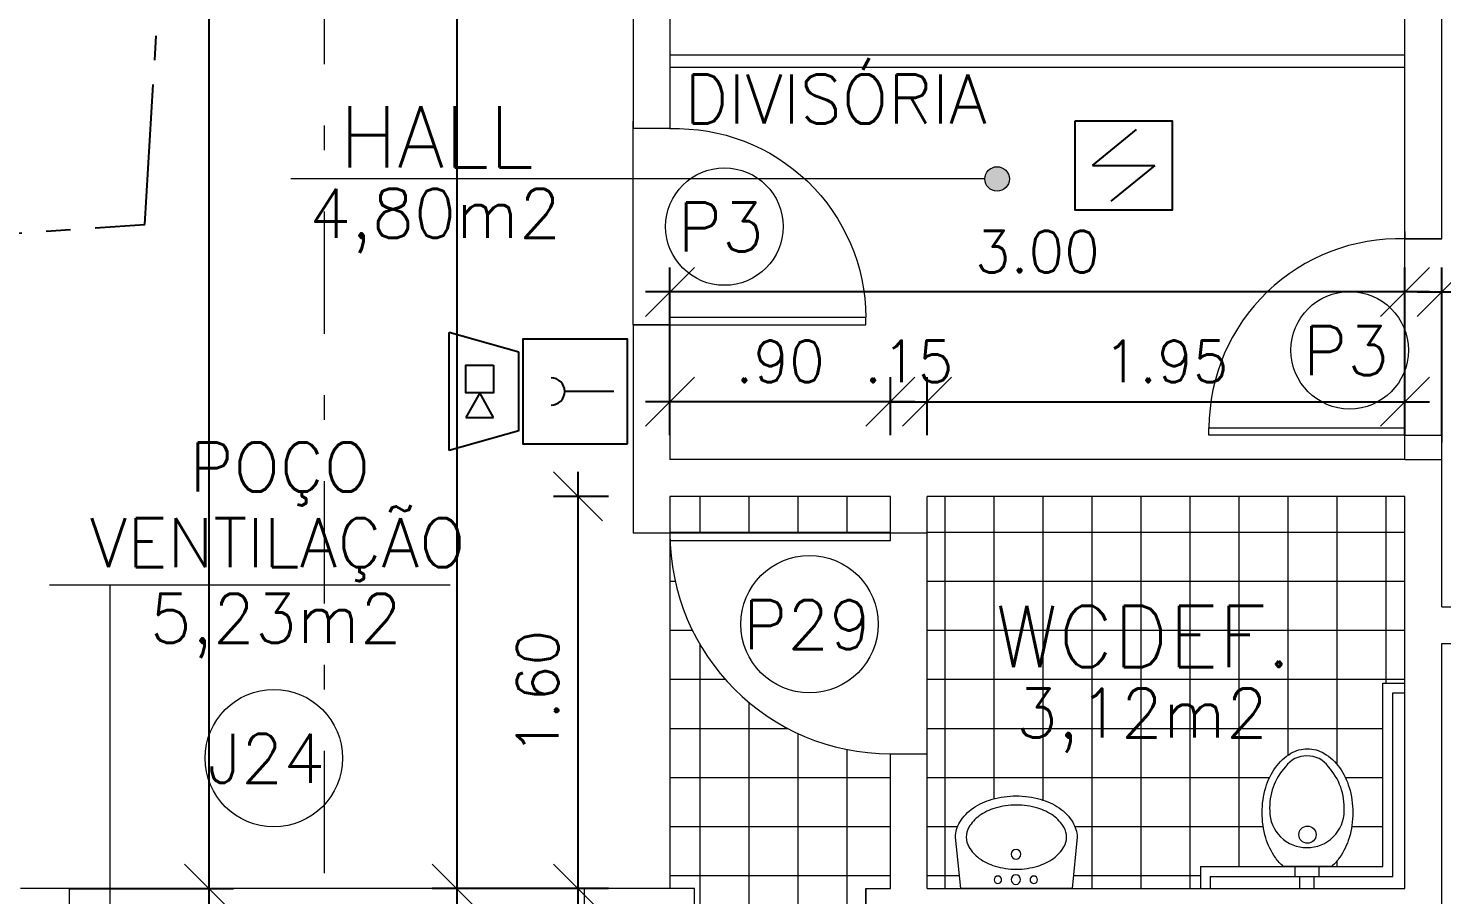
# Model space of a CAD drawing. Header units: millimetres. Extents: x 521 to 1055, y 261 to 520.
# Drawn here: x 707.66 to 713.43, y 376.72 to 380.26 of the extents above; entities that cross this region are included whole.
import ezdxf
from ezdxf.enums import TextEntityAlignment as Align

# ---------------------------------------------------------------- set-up
doc = ezdxf.new("R2010")
doc.units = ezdxf.units.MM
for name, pattern in [('CENTER2', [28.575000000000003, 19.05, -3.175, 3.175, -3.175]), ('CONTINU', [0]), ('DASHDOTX2', [2, 1, -0.5, 0, -0.5])]:
    doc.linetypes.add(name, pattern=pattern)
doc.layers.add('0.1', color=8, linetype='Continuous', lineweight=13)
doc.layers.add('ppci', color=8, linetype='Continuous')
doc.styles.add('ROMANS', font='romans')
doc.styles.get("Standard").update_dxf_attribs({"font": 'romans.shx'})
doc.dimstyles.new('Fares Eng - 50', dxfattribs={"dimscale": 2, "dimtxt": 0.085, "dimasz": 0.1, "dimexe": 0.05, "dimexo": 0.05, "dimgap": 0.04, "dimtad": 1, "dimzin": 4, "dimdsep": 46, "dimtxsty": 'ROMANS', "dimblk1": 'OBLIQUE', "dimblk2": 'OBLIQUE', "dimsah": 1, "dimcen": 0.05, "dimdle": 0.05, "dimclrd": 8, "dimclre": 8, "dimclrt": 8, "dimaunit": 1, "dimadec": 0, "dimazin": 0, "dimtfac": 1, "dimtix": 1, "dimtmove": 2, "dimatfit": 0, "dimldrblk": 'OPEN90', "dimfxl": 1, "dimtolj": 1, "dimtzin": 0, "dimarcsym": 0})
pattern_1 = [(0, (0, 0), (0, 0.2), []), (90, (0, 0), (-0.2, 1.224606353822377e-17), [])]

# ---------------------------------------------------------------- blocks, each defined once
blk = doc.blocks.new('P80')
for points in [[(0, 0.8600000000001068), (0, 0.8300000000001057), (0.1499999999999986, 0.8300000000001057), (0.1499999999999986, 0.8600000000001068)], [(0, 0), (0, 0.03000000000000114), (0.1499999999999986, 0.03000000000000114), (0.1499999999999986, 0)]]:
    blk.add_lwpolyline(points)
blk.add_lwpolyline([(-0.8000000000000227, 0.06000000000008299), (0, 0.06000000000008299), (0, 0.03000000000000114), (-0.8000000000000227, 0.03000000000000114)], close=True)
at = {"color": 8}
blk.add_arc((-0.02513934576528032, 0.05553438521076377), 0.7748735220644332, 88.14081760279143, 179.6698012135025, dxfattribs=at)
blk = doc.blocks.new('P70')
for points in [[(0, 0.760000000000025), (0, 0.7300000000000239), (0.1499999999999986, 0.7300000000000239), (0.1499999999999986, 0.760000000000025)], [(0, 0), (0, 0.03000000000000114), (0.1499999999999986, 0.03000000000000114), (0.1499999999999986, 0)]]:
    blk.add_lwpolyline(points)
blk.add_lwpolyline([(-0.7000000000000227, 0.06000000000008299), (0, 0.06000000000008299), (0, 0.03000000000000114), (-0.7000000000000227, 0.03000000000000114)], close=True)
at = {"color": 8}
blk.add_arc((3.861494457524373e-15, 0.02932835820894858), 0.7006716417910752, 90, 177.4910967546297, dxfattribs=at)
blk = doc.blocks.new('Cuba-emp')
blk.add_lwpolyline([(0.2100034834991149, 0.2482008336621746), (-7.105427357601002e-15, 0.227407372452717), (7.105427357601002e-15, -0.227407372452717), (0.2100034834991291, -0.2482008336621604, 0.1378156270121392), (0.2705880087187396, -0.2311785380375015, 0.1070411790707005), (0.3288221515426883, -0.1757097620058969, 0.0807505460992588), (0.3644727820534435, -0.09904874869174485, 0.06864280771685904), (0.3780384553094791, -0.0007008336622078559, 0.06864280771690003), (0.3644727820534364, 0.09764708136732558, 0.08075054609930853), (0.3288221515426741, 0.1743080946814768, 0.10704117907071), (0.2705880087187253, 0.2297768707130761, 0.1157522192348251), (0.2100034834991149, 0.2482008336621746)], format="xyb")
blk.add_lwpolyline([(0.2100034834991149, 0.2045185337481215, -0.1318273881114975), (0.2501415417997279, 0.1937487812531433, -0.1066332451029667), (0.2967372728202164, 0.1514795764228545, -0.08348179435471227), (0.328253700616866, 0.08706086194230345, -0.0722322283218027), (0.3408968663839005, 1.243449787580175e-14, -0.07223222832186973), (0.3282537006168731, -0.08706086194227858, -0.08348179435460365), (0.2967372728202307, -0.1514795764226058, -0.106633245102999), (0.2501415417997421, -0.1937487812531256, -0.1318273881114998), (0.2100034834991291, -0.2045185337481072, -0.1318273881114848), (0.1698654251985161, -0.1937487812531282, -0.1066332451030064), (0.1232696941780276, -0.151479576422612, -0.08348179435461947), (0.09175326638137804, -0.08706086194228746, -0.07223222832185378), (0.07911010061422985, 3.552713678800501e-15, -0.07223222832187323), (0.09175326638137093, 0.08706086194229457, -0.08348179435457351), (0.1232696941780134, 0.15147957642262, -0.1066332451030294), (0.1698654251985019, 0.1937487812531398, -0.1318273881114961)], format="xyb", close=True)
for centre, radius in [((0.03578416458526235, 0.0710594457912066), 0.01546869292730512), ((0.03651954001270497, -0.002319139823612204), 0.0193358661591314), ((0.03651954001270497, -0.002319139823612204), 0.0193358661591314), ((0.1402810526510621, -0.001433449959218791), 0.01977531766275002), ((0.03578416458526945, -0.07569772543820363), 0.01546869292730512)]:
    blk.add_circle(centre, radius)
blk = doc.blocks.new('Vaso')
for points in [[(0.02999999999997272, -0.04999999999995453), (0.02999999999997272, 0), (-0.02999999999997272, 0), (-0.02999999999997272, -0.04999999999995453)], [(0.04999999999995453, -0.09000000000014552), (0.04999999999995453, -0.04999999999995453), (-0.04999999999995453, -0.04999999999995453), (-0.04999999999995453, -0.09000000000014552)]]:
    blk.add_lwpolyline(points)
for points in [[(0.1828955200001019, -0.3100000000001728, -0.071776), (0.1680402599999979, -0.4129498500001318, -0.083144), (0.128710270000056, -0.4938477600001079, -0.106699), (0.06516211000007388, -0.5518467399999736, -0.132564), (-0.002104480000070907, -0.5700000000001637, -0.132564), (-0.06937106999998832, -0.5518467399999736, -0.106699), (-0.1329192299999704, -0.4938477600001079, -0.083144), (-0.1722492199999124, -0.4129498500001318, -0.071776), (-0.1871044800000163, -0.3100000000001728, -0.071776), (-0.1722492199999124, -0.2070501499999864, -0.083144), (-0.1329192299999704, -0.1261522400000104, -0.060171), (-0.09999999999990905, -0.09000000000014552), (0.09579103999999461, -0.09000000000014552, -0.060171), (0.128710270000056, -0.1261522400000104, -0.083144), (0.1680402599999979, -0.2070501499999864, -0.071776)], [(-0.08763701527800549, -0.4972033683313839, 0.2473999053505774), (0, -0.5413053001348089, 0.2473999053505774), (0.08763701527800549, -0.4972033683313839, 0.1978584598758542), (0.1521044799999345, -0.3175259839795217, 0.4183289460701766), (0, -0.1675407474929216, 0.4183289460701766), (-0.1521044799999345, -0.3175259839795217, 0.1978584598758542)]]:
    blk.add_lwpolyline(points, format="xyb", close=True)
blk.add_circle((-0.002104480000070907, -0.2200259839794398), 0.03525)
blk = doc.blocks.new('ÁREA')
for p in [(4.97462945148186e-05, 0.003761569252461072), (0, 0)]:
    blk.add_attdef('COMPARTIMENTO', text='', height=0.0025).set_placement(p, align=Align.CENTER)
at = {"color": 1}
for p in [(-4.97462945148186e-05, -0.003761569252461072), (-9.94925890296372e-05, -0.007523138504922144)]:
    blk.add_attdef('ÁREA', text='', height=0.002, dxfattribs=at).set_placement(p, align=Align.CENTER)
blk = doc.blocks.new('_OBLIQUE')
at = {"color": 0, "linetype": 'ByBlock'}
blk.add_line((-0.5, -0.5), (0.5, 0.5), dxfattribs=at)
blk = doc.blocks.new('*D600')
at = {"layer": '0.1', "color": 8, "lineweight": -2, "transparency": 16777216}
for p, q in [((710.2763739477109, 378.5964883394476), (710.2763739477109, 379.2801949121676)), ((713.276373947711, 378.5964883394477), (713.276373947711, 379.2801949121676)), ((713.376373947711, 379.1801949121676), (710.1763739477109, 379.1801949121676))]:
    blk.add_line(p, q, dxfattribs=at)
at = {"layer": 'DEFPOINTS', "color": 0, "lineweight": -2, "transparency": 16777216}
for p in [(710.2763739477109, 379.1801949121676), (710.2763739477109, 378.4964883394476), (713.276373947711, 378.4964883394476)]:
    blk.add_point(p, dxfattribs=at)
at = {"layer": '0.1', "color": 8, "lineweight": -2, "transparency": 16777216, "xscale": 0.2, "yscale": 0.2, "zscale": 0.2, "rotation": 180}
blk.add_blockref('_OBLIQUE', (710.2763739477109, 379.1801949121676), dxfattribs=at)
at = {"layer": '0.1', "color": 8, "lineweight": -2, "transparency": 16777216, "xscale": 0.2, "yscale": 0.2, "zscale": 0.2}
blk.add_blockref('_OBLIQUE', (713.276373947711, 379.1801949121676), dxfattribs=at)
at = {"layer": '0.1', "color": 8, "transparency": 16777216, "insert": (711.7763739477109, 379.3451949121676), "char_height": 0.17, "attachment_point": 5, "style": 'ROMANS'}
blk.add_mtext('\\A1;3.00', dxfattribs=at)
blk = doc.blocks.new('_Open90')
at = {"color": 0, "linetype": 'ByBlock', "lineweight": -2}
for p, q in [((-0.5, 0.5), (0, 0)), ((0, 0), (-1, 0)), ((0, 0), (-0.5, -0.5))]:
    blk.add_line(p, q, dxfattribs=at)
blk = doc.blocks.new('*D601')
at = {"layer": '0.1', "color": 8, "linetype": 'CONTINU', "lineweight": -2, "transparency": 16777216}
for p, q in [((713.4263739477109, 378.5964883394477), (713.4263739477109, 379.2801949121676)), ((716.6263739477108, 378.5964883394477), (716.6263739477108, 379.2801949121676)), ((713.3263739477109, 379.1801949121676), (716.7263739477108, 379.1801949121676))]:
    blk.add_line(p, q, dxfattribs=at)
at = {"layer": 'DEFPOINTS', "color": 0, "linetype": 'CONTINU', "lineweight": -2, "transparency": 16777216}
for p in [(716.6263739477108, 379.1801949121676), (713.4263739477109, 378.4964883394476), (716.6263739477108, 378.4964883394476)]:
    blk.add_point(p, dxfattribs=at)
at = {"layer": '0.1', "color": 8, "linetype": 'CONTINU', "lineweight": -2, "transparency": 16777216, "xscale": 0.2, "yscale": 0.2, "zscale": 0.2, "rotation": 180}
blk.add_blockref('_OBLIQUE', (713.4263739477109, 379.1801949121676), dxfattribs=at)
at = {"layer": '0.1', "color": 8, "linetype": 'CONTINU', "lineweight": -2, "transparency": 16777216, "xscale": 0.2, "yscale": 0.2, "zscale": 0.2}
blk.add_blockref('_OBLIQUE', (716.6263739477108, 379.1801949121676), dxfattribs=at)
at = {"layer": '0.1', "color": 8, "linetype": 'CONTINU', "transparency": 16777216, "insert": (715.0263739477109, 379.3451949121676), "char_height": 0.17, "attachment_point": 5, "style": 'ROMANS'}
blk.add_mtext('\\A1;3.20', dxfattribs=at)
blk = doc.blocks.new('*D518')
at = {"layer": '0.1', "color": 8, "lineweight": -2, "transparency": 16777216}
for p, q in [((710.2763739477109, 378.5964883394476), (710.2763739477109, 378.8322903239514)), ((711.176373947711, 378.5964883394476), (711.176373947711, 378.8322903239514)), ((711.276373947711, 378.7322903239514), (710.1763739477109, 378.7322903239514))]:
    blk.add_line(p, q, dxfattribs=at)
at = {"layer": 'DEFPOINTS', "color": 0, "lineweight": -2, "transparency": 16777216}
for p in [(710.2763739477109, 378.7322903239514), (710.2763739477109, 378.4964883394476), (711.176373947711, 378.4964883394476)]:
    blk.add_point(p, dxfattribs=at)
at = {"layer": '0.1', "color": 8, "lineweight": -2, "transparency": 16777216, "xscale": 0.2, "yscale": 0.2, "zscale": 0.2, "rotation": 180}
blk.add_blockref('_OBLIQUE', (710.2763739477109, 378.7322903239514), dxfattribs=at)
at = {"layer": '0.1', "color": 8, "lineweight": -2, "transparency": 16777216, "xscale": 0.2, "yscale": 0.2, "zscale": 0.2}
blk.add_blockref('_OBLIQUE', (711.176373947711, 378.7322903239514), dxfattribs=at)
at = {"layer": '0.1', "color": 8, "transparency": 16777216, "insert": (710.726373947711, 378.8972903239514), "char_height": 0.17, "attachment_point": 5, "style": 'ROMANS'}
blk.add_mtext('\\A1;.90', dxfattribs=at)
blk = doc.blocks.new('*D519')
at = {"layer": '0.1', "color": 8, "linetype": 'CONTINU', "lineweight": -2, "transparency": 16777216}
for p, q in [((711.176373947711, 378.5964883394476), (711.176373947711, 378.8322903239514)), ((711.326373947711, 378.5964883394476), (711.326373947711, 378.8322903239514)), ((711.176373947711, 378.7322903239514), (710.976373947711, 378.7322903239514)), ((711.176373947711, 378.7322903239514), (711.326373947711, 378.7322903239514)), ((711.326373947711, 378.7322903239514), (711.526373947711, 378.7322903239514))]:
    blk.add_line(p, q, dxfattribs=at)
at = {"layer": 'DEFPOINTS', "color": 0, "linetype": 'CONTINU', "lineweight": -2, "transparency": 16777216}
for p in [(711.326373947711, 378.7322903239514), (711.176373947711, 378.4964883394476), (711.326373947711, 378.4964883394476)]:
    blk.add_point(p, dxfattribs=at)
at = {"layer": '0.1', "color": 8, "linetype": 'CONTINU', "lineweight": -2, "transparency": 16777216, "xscale": 0.2, "yscale": 0.2, "zscale": 0.2}
blk.add_blockref('_OBLIQUE', (711.176373947711, 378.7322903239514), dxfattribs=at)
at = {"layer": '0.1', "color": 8, "linetype": 'CONTINU', "lineweight": -2, "transparency": 16777216, "xscale": 0.2, "yscale": 0.2, "zscale": 0.2, "rotation": 180}
blk.add_blockref('_OBLIQUE', (711.326373947711, 378.7322903239514), dxfattribs=at)
at = {"layer": '0.1', "color": 8, "linetype": 'CONTINU', "transparency": 16777216, "insert": (711.251373947711, 378.8972903239514), "char_height": 0.17, "attachment_point": 5, "style": 'ROMANS'}
blk.add_mtext('\\A1;.15', dxfattribs=at)
blk = doc.blocks.new('*D520')
at = {"layer": '0.1', "color": 8, "linetype": 'CONTINU', "lineweight": -2, "transparency": 16777216}
for p, q in [((711.326373947711, 378.5964883394476), (711.326373947711, 378.8322903239514)), ((713.2763739477111, 378.5964883394477), (713.2763739477111, 378.8322903239514)), ((711.226373947711, 378.7322903239514), (713.3763739477112, 378.7322903239514))]:
    blk.add_line(p, q, dxfattribs=at)
at = {"layer": 'DEFPOINTS', "color": 0, "linetype": 'CONTINU', "lineweight": -2, "transparency": 16777216}
for p in [(713.2763739477111, 378.7322903239514), (711.326373947711, 378.4964883394476), (713.2763739477111, 378.4964883394476)]:
    blk.add_point(p, dxfattribs=at)
at = {"layer": '0.1', "color": 8, "linetype": 'CONTINU', "lineweight": -2, "transparency": 16777216, "xscale": 0.2, "yscale": 0.2, "zscale": 0.2, "rotation": 180}
blk.add_blockref('_OBLIQUE', (711.326373947711, 378.7322903239514), dxfattribs=at)
at = {"layer": '0.1', "color": 8, "linetype": 'CONTINU', "lineweight": -2, "transparency": 16777216, "xscale": 0.2, "yscale": 0.2, "zscale": 0.2}
blk.add_blockref('_OBLIQUE', (713.2763739477111, 378.7322903239514), dxfattribs=at)
at = {"layer": '0.1', "color": 8, "linetype": 'CONTINU', "transparency": 16777216, "insert": (712.301373947711, 378.8972903239514), "char_height": 0.17, "attachment_point": 5, "style": 'ROMANS'}
blk.add_mtext('\\A1;1.95', dxfattribs=at)
blk = doc.blocks.new('*D616')
at = {"layer": '0.1', "color": 8, "linetype": 'CONTINU', "lineweight": -2, "transparency": 16777216}
for p, q in [((708.3949102507441, 421.8464883394476), (708.3949102507441, 376.6464883394476)), ((707.826373947711, 421.7464883394476), (708.4949102507442, 421.7464883394476)), ((707.8263739477111, 376.7464883394476), (708.4949102507442, 376.7464883394476))]:
    blk.add_line(p, q, dxfattribs=at)
at = {"layer": 'DEFPOINTS', "color": 0, "linetype": 'CONTINU', "lineweight": -2, "transparency": 16777216}
for p in [(707.726373947711, 421.7464883394476), (707.7263739477111, 376.7464883394476), (708.3949102507441, 376.7464883394476)]:
    blk.add_point(p, dxfattribs=at)
at = {"layer": '0.1', "color": 8, "linetype": 'CONTINU', "lineweight": -2, "transparency": 16777216, "xscale": 0.2, "yscale": 0.2, "zscale": 0.2}
for p, rotation in [((708.3949102507441, 421.7464883394476), 90), ((708.3949102507441, 376.7464883394476), 270)]:
    blk.add_blockref('_OBLIQUE', p, dxfattribs=dict(at, rotation=rotation))
at = {"layer": '0.1', "color": 8, "linetype": 'CONTINU', "transparency": 16777216, "insert": (708.2299102507441, 399.2464883394477), "char_height": 0.17, "attachment_point": 5, "rotation": 90, "style": 'ROMANS'}
blk.add_mtext('\\A1;45.00', dxfattribs=at)
blk = doc.blocks.new('*D633')
at = {"layer": '0.1', "color": 8, "linetype": 'CONTINU', "lineweight": -2, "transparency": 16777216}
for p, q in [((713.979925427788, 378.5964883394477), (713.979925427788, 377.7964883394475)), ((713.5263739477109, 378.4964883394476), (714.079925427788, 378.4964883394476)), ((713.526373947711, 377.8964883394475), (714.079925427788, 377.8964883394475))]:
    blk.add_line(p, q, dxfattribs=at)
at = {"layer": 'DEFPOINTS', "color": 0, "linetype": 'CONTINU', "lineweight": -2, "transparency": 16777216}
for p in [(713.4263739477109, 378.4964883394476), (713.426373947711, 377.8964883394475), (713.979925427788, 377.8964883394475)]:
    blk.add_point(p, dxfattribs=at)
at = {"layer": '0.1', "color": 8, "linetype": 'CONTINU', "lineweight": -2, "transparency": 16777216, "xscale": 0.2, "yscale": 0.2, "zscale": 0.2}
for p, rotation in [((713.979925427788, 378.4964883394476), 90), ((713.979925427788, 377.8964883394475), 270)]:
    blk.add_blockref('_OBLIQUE', p, dxfattribs=dict(at, rotation=rotation))
at = {"layer": '0.1', "color": 8, "linetype": 'CONTINU', "transparency": 16777216, "insert": (713.8149254277879, 378.1964883394477), "char_height": 0.17, "attachment_point": 5, "rotation": 90, "style": 'ROMANS'}
blk.add_mtext('\\A1;.60', dxfattribs=at)
blk = doc.blocks.new('*D564')
at = {"layer": '0.1', "color": 8, "linetype": 'CONTINU', "lineweight": -2, "transparency": 16777216}
for p, q in [((709.9013750806248, 378.4464883394476), (709.9013750806248, 376.6464883394475)), ((710.026373947711, 378.3464883394475), (709.8013750806248, 378.3464883394475)), ((710.026373947711, 376.7464883394475), (709.8013750806248, 376.7464883394475))]:
    blk.add_line(p, q, dxfattribs=at)
at = {"layer": 'DEFPOINTS', "color": 0, "linetype": 'CONTINU', "lineweight": -2, "transparency": 16777216}
for p in [(710.126373947711, 378.3464883394475), (709.9013750806248, 376.7464883394475), (710.126373947711, 376.7464883394475)]:
    blk.add_point(p, dxfattribs=at)
at = {"layer": '0.1', "color": 8, "linetype": 'CONTINU', "lineweight": -2, "transparency": 16777216, "xscale": 0.2, "yscale": 0.2, "zscale": 0.2}
for p, rotation in [((709.9013750806248, 378.3464883394475), 90), ((709.9013750806248, 376.7464883394475), 270)]:
    blk.add_blockref('_OBLIQUE', p, dxfattribs=dict(at, rotation=rotation))
at = {"layer": '0.1', "color": 8, "linetype": 'CONTINU', "transparency": 16777216, "insert": (709.7363750806247, 377.5464883394476), "char_height": 0.17, "attachment_point": 5, "rotation": 90, "style": 'ROMANS'}
blk.add_mtext('\\A1;1.60', dxfattribs=at)
blk = doc.blocks.new('*D642')
at = {"layer": '0.1', "color": 8, "linetype": 'CONTINU', "lineweight": -2, "transparency": 16777216}
for p, q in [((709.4064044906877, 399.8964883394474), (709.4064044906877, 376.6464883394475)), ((710.0263739477111, 399.7964883394474), (709.3064044906877, 399.7964883394474)), ((710.0263739477112, 376.7464883394475), (709.3064044906877, 376.7464883394475))]:
    blk.add_line(p, q, dxfattribs=at)
at = {"layer": 'DEFPOINTS', "color": 0, "linetype": 'CONTINU', "lineweight": -2, "transparency": 16777216}
for p in [(710.1263739477112, 399.7964883394474), (709.4064044906877, 376.7464883394475), (710.1263739477113, 376.7464883394475)]:
    blk.add_point(p, dxfattribs=at)
at = {"layer": '0.1', "color": 8, "linetype": 'CONTINU', "lineweight": -2, "transparency": 16777216, "xscale": 0.2, "yscale": 0.2, "zscale": 0.2}
for p, rotation in [((709.4064044906877, 399.7964883394474), 90), ((709.4064044906877, 376.7464883394475), 270)]:
    blk.add_blockref('_OBLIQUE', p, dxfattribs=dict(at, rotation=rotation))
at = {"layer": '0.1', "color": 8, "linetype": 'CONTINU', "transparency": 16777216, "insert": (709.2414044906876, 388.2714883394476), "char_height": 0.17, "attachment_point": 5, "rotation": 90, "style": 'ROMANS'}
blk.add_mtext('\\A1;23.05', dxfattribs=at)

msp = doc.modelspace()

# ---------------------------------------------------------------- hatches: boundary and pattern name
at = {"layer": '0.1', "linetype": 'CONTINU'}
msp.add_hatch(color=8, dxfattribs=at).paths.add_polyline_path([(711.6617662331176, 379.641417155575, 1), (711.5620885259556, 379.641417155575, 1)])
h = msp.add_hatch(dxfattribs=at)
h.set_pattern_fill('_USER', color=8, scale=0.2, style=0, double=1, pattern_type=0)
h.set_pattern_definition(pattern_1)
h.paths.add_polyline_path([(711.1763739477111, 377.2964883394478, -0.4044820182103389), (710.2768740866771, 378.1664883394478), (710.2763739477105, 378.1664883394478), (710.2763739477103, 376.7464883394475), (710.3763739477105, 376.7464883394475), (710.3763739477106, 376.596488339447), (711.0763739477105, 376.5964883394475), (711.0763739477106, 376.7464883394475), (711.1763739477112, 376.7464883394475)])
h.paths.add_polyline_path([(711.176373947711, 378.3464883394478), (710.2763739477103, 378.3464883394478), (710.2763739477105, 378.1964883394477), (711.176373947711, 378.1964883394477)])
h = msp.add_hatch(dxfattribs=at)
h.set_pattern_fill('_USER', color=8, scale=0.2, style=0, double=1, pattern_type=0)
h.set_pattern_definition(pattern_1)
h.paths.add_polyline_path([(711.326373947711, 378.3464883394478), (711.326373947711, 378.1964883394477), (711.326373947711, 377.2964883394478), (711.326373947711, 376.7464883394474), (711.4631971402881, 376.7464883394474), (711.4424036790787, 376.9564918229465, -0.1378156270120406), (711.4594259747033, 377.0170763481661, -0.1070411790690471), (711.5148947507339, 377.0753104909894, -0.08075054610394071), (711.5915557640526, 377.1109611215018, -0.06864280771435999), (711.6899036790786, 377.1245267947569, -0.06864280771452073), (711.7882515941048, 377.1109611215018, -0.08075054610390253), (711.8649126074234, 377.0753104909893, -0.1070411790688797), (711.9203813834539, 377.0170763481661, -0.1157522192348373), (711.938805346403, 376.9564918229465), (711.9180118851936, 376.7464883394474), (712.4419538996041, 376.7464883394475), (712.4419538996041, 376.8364883394476), (712.7805829077109, 376.8364883394476, -0.06017202864682083), (712.7476631931133, 376.8726412605066, -0.0831447024861103), (712.7083332365524, 376.9535400202216, -0.0717748987722159), (712.6934784277108, 377.0564883394477, -0.07177489877256633), (712.7083332365514, 377.1594366586743, -0.08314554019475565), (712.7476637185435, 377.2403361568342, -0.1066991575301798), (712.811212008357, 377.2983351787869, -0.1325636243109024), (712.878478427711, 377.3164883394477, -0.1325636243102487), (712.9457448470645, 377.2983351787871, -0.1066991575305738), (713.0092931368782, 377.2403361568342, -0.08314554019457351), (713.0486236188692, 377.1594366586739, -0.07177489877244889), (713.063478427711, 377.0564883394477, -0.07177489877233391), (713.0486236188704, 376.9535400202212, -0.083144702486359), (713.0092936623088, 376.8726412605063, -0.06017202864685627), (712.9763739477108, 376.8364883394477), (713.1863739477109, 376.8364883394477), (713.1863739477109, 377.5844562420427), (713.2763739477109, 377.5844562420427), (713.2763739477109, 378.3464883394475)])
h.paths.add_polyline_path([(711.510115770288, 377.58771686427), (712.9089252940976, 377.58771686427), (712.9089252940976, 377.96271686427), (711.510115770288, 377.96271686427)], flags=24)
h.paths.add_polyline_path([(711.6005067405429, 377.2646429565278), (712.8052686453049, 377.2646429565278), (712.8052686453049, 377.6217858136706), (711.6005067405429, 377.6217858136706)], flags=24)

# ---------------------------------------------------------------- linework, layer by layer
at = {"layer": '0.1', "color": 8, "linetype": 'DASHDOTX2', "ltscale": 0.5}
msp.add_line((708.8655728890701, 424.6089193630023), (708.8655728890701, 371.687465009659), dxfattribs=at)
at = {"layer": '0.1', "color": 7}
for p, q in [((710.1263739477109, 385.6964883394478), (710.1263739477112, 379.8464883394475)), ((710.2763739477105, 381.5964883394475), (710.2763739477105, 379.8464883394475)), ((713.2763739477112, 379.3964883394477), (713.276373947711, 381.5964883394475)), ((713.4263739477108, 379.3964883394477), (713.4263739477109, 381.5964883394475)), ((710.2763739477107, 379.8464883394475), (710.1263739477106, 379.8464883394475)), ((713.4263739477108, 379.3964883394477), (713.2763739477112, 379.3964883394476)), ((710.1263739477105, 379.0464883394474), (710.2763739477105, 379.0464883394475)), ((710.1263739477112, 379.0464883394474), (710.126373947711, 378.1964883394476)), ((710.2763739477105, 379.0464883394475), (710.2763739477105, 378.4964883394476)), ((713.2763739477111, 378.4964883394476), (713.2763739477114, 378.5964883394477)), ((713.2763739477114, 378.5964883394477), (713.4263739477109, 378.5964883394477)), ((713.426373947711, 377.8964883394474), (713.4263739477109, 378.5964883394477)), ((713.276373947711, 378.4964883394476), (710.2763739477109, 378.4964883394476)), ((710.2763739477103, 378.3464883394475), (710.2763739477105, 378.1964883394476)), ((711.176373947711, 378.3464883394478), (710.2763739477103, 378.3464883394478)), ((711.176373947711, 378.1964883394477), (711.176373947711, 378.3464883394476)), ((713.276373947711, 378.3464883394475), (711.326373947711, 378.3464883394478)), ((711.326373947711, 378.1964883394477), (711.326373947711, 378.3464883394476)), ((713.2763739477109, 376.7464883394474), (713.2763739477109, 378.3464883394475)), ((710.2763739477108, 378.1964883394476), (710.1263739477109, 378.1964883394476)), ((711.3263739477109, 378.1964883394477), (711.176373947711, 378.1964883394477)), ((713.426373947711, 377.8964883394475), (713.5263739477109, 377.8964883394474)), ((713.4263739477109, 374.4964883394476), (713.4263739477109, 377.7464883394475)), ((713.426373947711, 377.7464883394475), (713.526373947711, 377.7464883394475)), ((711.1763739477112, 376.7464883394475), (711.1763739477111, 377.2964883394478)), ((711.1763739477111, 377.2964883394478), (711.326373947711, 377.2964883394478)), ((711.326373947711, 376.7464883394474), (711.326373947711, 377.2964883394478)), ((707.8263739477111, 376.7464883394476), (707.6263739477109, 376.7464883394476)), ((707.8263739477111, 376.5964883394475), (707.8263739477112, 376.7464883394475)), ((710.3763739477105, 376.7464883394475), (709.9263739477111, 376.7464883394475)), ((709.9263739477109, 376.7464883394475), (709.9263739477109, 376.5964883394476)), ((710.3763739477106, 376.5964883394475), (710.3763739477105, 376.7464883394475)), ((711.0763739477106, 376.7464883394475), (711.0763739477105, 376.5964883394475)), ((711.0763739477105, 376.7464883394475), (711.1763739477113, 376.7464883394475)), ((711.326373947711, 376.7464883394474), (713.276373947711, 376.7464883394475))]:
    msp.add_line(p, q, dxfattribs=at)
at = {"layer": '0.1', "color": 8}
for p, q in [((713.276373947711, 380.1464883394476), (710.2763739477109, 380.1464883394476)), ((713.276373947711, 380.0964883394476), (710.2763739477109, 380.0964883394475)), ((713.1863739477109, 376.8364883394477), (713.1863739477109, 377.5844562420427)), ((713.1863739477109, 377.5844562420427), (713.276373947711, 377.5844562420427)), ((713.2263739477108, 376.7964883394476), (713.2263739477108, 377.5444562420427)), ((713.2263739477108, 377.5444562420427), (713.276373947711, 377.5444562420427)), ((712.4419538996041, 376.8364883394476), (713.1863739477109, 376.8364883394477)), ((712.4419538996041, 376.8364883394476), (712.4419538996041, 376.7464883394475)), ((712.4819538996042, 376.7964883394475), (713.2263739477108, 376.7964883394476)), ((712.4819538996042, 376.7964883394475), (712.4819538996042, 376.7464883394475))]:
    msp.add_line(p, q, dxfattribs=at)
at = {"layer": '0.1', "color": 8, "linetype": 'CONTINU'}
for p, q in [((710.1263739477105, 379.0464883394474), (710.1263739477105, 379.8464883394475)), ((711.5620885259556, 379.641417155575), (708.72945622269, 379.641417155575)), ((713.2763739477114, 378.5964883394477), (713.2763739477112, 379.3964883394476)), ((713.2763739477111, 378.4964883394476), (713.4263739477109, 378.4964883394476)), ((710.2763739477105, 378.1964883394476), (710.2763739477103, 376.7464883394475)), ((711.326373947711, 377.2964883394478), (711.3263739477112, 378.1964883394477)), ((709.3797868869974, 377.9836315145878), (707.7449259864352, 377.9836315145878)), ((707.9907265501583, 377.9836315145878), (707.9907265501583, 376.52007251192)), ((709.9263739477109, 376.7464883394475), (707.8263739477112, 376.7464883394491))]:
    msp.add_line(p, q, dxfattribs=at)
msp.add_lwpolyline([(711.176373947711, 378.1964883394477), (710.276373947711, 378.1964883394477), (710.276373947711, 378.1664883394478), (711.176373947711, 378.1664883394478)], close=True, dxfattribs=at)
at = {"layer": '0.1', "color": 8}
for centre, radius in [((710.4988201403141, 379.4470250793703), 0.2396438343701963), ((713.0506255550615, 378.9424463210988), 0.2396438343701963), ((710.8460409134533, 377.8249988987046), 0.2803832862131297), ((708.6603752537015, 377.2788120148124), 0.2803832862131297)]:
    msp.add_circle(centre, radius, dxfattribs=at)
at = {"layer": '0.1', "color": 8, "linetype": 'CONTINU'}
msp.add_circle((711.6119273795366, 379.641417155575), 0.04983885358103635, dxfattribs=at)
msp.add_arc((711.176373947711, 378.1964883394477), 0.8999999999999773, 180.0000000000109, 270.0000000000072, dxfattribs=at)
at = {"layer": 'ppci', "color": 10, "linetype": 'Continuous'}
for p, q in [((712.0018035427545, 379.6968254157689), (712.1804331617906, 379.8431387255316)), ((712.0018035427545, 379.6968254157689), (712.2551127808268, 379.6968254157689)), ((712.2551127808268, 379.6968254157689), (712.0764831617907, 379.5505121060062)), ((709.3757491716668, 378.533818169185), (709.3757491716668, 379.0154950219599)), ((709.6596286826592, 378.9352155464967), (709.3757491716668, 379.0154950219599)), ((709.6596286826592, 378.6140976446468), (709.6596286826592, 378.9352155464967)), ((710.0474868170959, 378.7746565955715), (709.8471126455147, 378.7746565955715)), ((709.6596286826592, 378.6140976446468), (709.3757491716668, 378.533818169185))]:
    msp.add_line(p, q, dxfattribs=at)
at = {"layer": 'ppci', "color": 10}
for p, q in [((709.5005114063213, 378.7689008766447), (709.4441560402572, 378.6676172949551)), ((709.5568667723851, 378.6676172949551), (709.5005114063213, 378.7689008766447)), ((709.4441560402572, 378.6676172949551), (709.5568667723851, 378.6676172949551))]:
    msp.add_line(p, q, dxfattribs=at)
at = {"layer": 'ppci', "color": 10, "linetype": 'CENTER2', "lineweight": -2, "ltscale": 0.03}
msp.add_lwpolyline([(701.126373947712, 374.4964883394485), (703.5828884514686, 379.1469789867381), (708.1335690506278, 379.4555830899858), (709.4023139480571, 400.5214731334636), (718.0673933336795, 402.382447342752), (718.5847574749007, 404.439774211178), (721.1670618640933, 404.6698839544318), (721.3375435659086, 405.0964883394477)], dxfattribs=at)
at = {"layer": 'ppci', "color": 10, "linetype": 'Continuous'}
for points in [[(711.9305603195475, 379.879033712273), (712.3263560040344, 379.879033712273), (712.3263560040344, 379.5146171192648), (711.9305603195475, 379.5146171192648)], [(710.1034122804956, 378.5611878455718), (710.1034122804956, 378.9881253455717), (709.6764747804956, 378.9881253455717), (709.6764747804956, 378.5611878455718)]]:
    msp.add_lwpolyline(points, close=True, dxfattribs=at)
at = {"layer": 'ppci', "color": 10}
msp.add_lwpolyline([(709.5568667723851, 378.8816958961888), (709.5568667723851, 378.7689008766447), (709.4441560402572, 378.7689008766447), (709.4441560402572, 378.8816958961888)], close=True, dxfattribs=at)
at = {"layer": 'ppci', "color": 10, "linetype": 'Continuous'}
msp.add_arc((709.7914251455147, 378.7746565955715), 0.05568750000000001, 270, 90, dxfattribs=at)

# ---------------------------------------------------------------- block references
at = {"layer": '0.1', "color": 8}
ref = msp.add_blockref('ÁREA', (709.3244294886948, 379.6887019498233), dxfattribs=dict(at, xscale=133.3333333333333, yscale=133.3333333333333, zscale=133.3333333333333))
ref.add_attrib('COMPARTIMENTO', 'HALL', dxfattribs={"layer": '0', "color": 3, "height": 0.25}).set_placement((709.3244294886948, 379.6887019498233), align=Align.CENTER)
ref.add_attrib('ÁREA', '4,80m2', dxfattribs={"layer": '0', "color": 1, "height": 0.2}).set_placement((709.3177966494258, 379.4007470897001), align=Align.CENTER)
at = {"layer": '0.1', "color": 8, "xscale": -1}
msp.add_blockref('P80', (710.2763739477109, 379.0164883394474), dxfattribs=at)
at = {"layer": '0.1', "color": 7}
msp.add_blockref('P80', (713.2763739477109, 378.5664883394476), dxfattribs=at)
at = {"layer": '0.1', "color": 8}
ref = msp.add_blockref('ÁREA', (708.6820345512507, 378.3456327498859), dxfattribs=dict(at, xscale=133.3333333333333, yscale=133.3333333333333, zscale=133.3333333333333))
ref.add_attrib('COMPARTIMENTO', 'POÇO', dxfattribs={"layer": '0', "color": 1, "height": 0.2}).set_placement((708.6844472858776, 378.3661308841316), align=Align.CENTER)
ref.add_attrib('ÁREA', 'VENTILAÇÃO', dxfattribs={"layer": '0', "color": 1, "height": 0.2}).set_placement((708.6754017119816, 378.0576778897628), align=Align.CENTER)
ref.add_attrib('ÁREA', '5,23m2', dxfattribs={"layer": '0', "color": 1, "height": 0.2}).set_placement((708.6687688727137, 377.7489039287528), align=Align.CENTER)
ref = msp.add_blockref('ÁREA', (712.2095205321929, 377.65021686427), dxfattribs=dict(at, xscale=133.3333333333333, yscale=133.3333333333333, zscale=133.3333333333333))
ref.add_attrib('COMPARTIMENTO', 'WCDEF.', dxfattribs={"layer": '0', "color": 3, "height": 0.25}).set_placement((712.2095205321929, 377.65021686427), align=Align.CENTER)
ref.add_attrib('ÁREA', '3,12m2', dxfattribs={"layer": '0', "color": 1, "height": 0.2}).set_placement((712.2028876929238, 377.3622620041468), align=Align.CENTER)
at = {"layer": '0.1', "color": 8, "rotation": 180}
msp.add_blockref('Vaso', (712.8763739477109, 376.7464883394475), dxfattribs=at)
at = {"layer": '0.1', "color": 8, "xscale": -1, "rotation": 270}
for name, p in [('Cuba-emp', (711.6906045127408, 376.7464883394474)), ('P70', (710.3463739477105, 376.5964883394476))]:
    msp.add_blockref(name, p, dxfattribs=at)

# ---------------------------------------------------------------- texts
at = {"layer": '0.1', "color": 8}
for s, p in [('DIVISÓRIA', (710.3354600848081, 379.866959141771)), ('P3', (710.3082119328424, 379.345512739502)), ('P3', (712.8600173475897, 378.8409339812304)), ('P29', (710.5752493649605, 377.7234865588363)), ('J24', (708.3895837052088, 377.177299674944))]:
    msp.add_text(s, height=0.2, dxfattribs=at).set_placement(p)

# ---------------------------------------------------------------- dimensions: what is measured, and where the dimension line sits
at = {"layer": '0.1', "color": 8, "linetype": 'CONTINU'}
for base, p1, p2, picture, middle in [((708.3949102507441, 376.7464883394476), (707.726373947711, 421.7464883394476), (707.7263739477111, 376.7464883394476), '*D616', (708.2299102507441, 399.2464883394477)), ((709.4064044906877, 376.7464883394475), (710.1263739477112, 399.7964883394474), (710.1263739477113, 376.7464883394475), '*D642', (709.2414044906876, 388.2714883394476)), ((713.979925427788, 377.8964883394475), (713.4263739477109, 378.4964883394476), (713.426373947711, 377.8964883394475), '*D633', (713.8149254277879, 378.1964883394477)), ((709.9013750806248, 376.7464883394475), (710.126373947711, 378.3464883394475), (710.126373947711, 376.7464883394475), '*D564', (709.7363750806247, 377.5464883394476))]:
    dim = msp.add_linear_dim(base=base, p1=p1, p2=p2, angle=90, dimstyle='Fares Eng - 50', dxfattribs=at)
    dim.commit()
    dim.dimension.update_dxf_attribs({"geometry": picture, "text_midpoint": middle})
at = {"layer": '0.1', "color": 7}
for base, p1, picture, middle in [((710.2763739477109, 379.1801949121676), (713.276373947711, 378.4964883394476), '*D600', (711.7763739477109, 379.3451949121676)), ((710.2763739477109, 378.7322903239514), (711.176373947711, 378.4964883394476), '*D518', (710.726373947711, 378.8972903239514))]:
    dim = msp.add_linear_dim(base=base, p1=p1, p2=(710.2763739477109, 378.4964883394476), dimstyle='Fares Eng - 50', dxfattribs=at)
    dim.commit()
    dim.dimension.update_dxf_attribs({"geometry": picture, "text_midpoint": middle})
at = {"layer": '0.1', "color": 8, "linetype": 'CONTINU'}
for base, p1, p2, picture, middle in [((716.6263739477108, 379.1801949121676), (713.4263739477109, 378.4964883394476), (716.6263739477108, 378.4964883394476), '*D601', (715.0263739477109, 379.3451949121676)), ((711.326373947711, 378.7322903239514), (711.176373947711, 378.4964883394476), (711.326373947711, 378.4964883394476), '*D519', (711.251373947711, 378.8972903239514)), ((713.2763739477111, 378.7322903239514), (711.326373947711, 378.4964883394476), (713.2763739477111, 378.4964883394476), '*D520', (712.301373947711, 378.8972903239514))]:
    dim = msp.add_linear_dim(base=base, p1=p1, p2=p2, dimstyle='Fares Eng - 50', dxfattribs=at)
    dim.commit()
    dim.dimension.update_dxf_attribs({"geometry": picture, "text_midpoint": middle})

doc.saveas('drawing.dxf')
